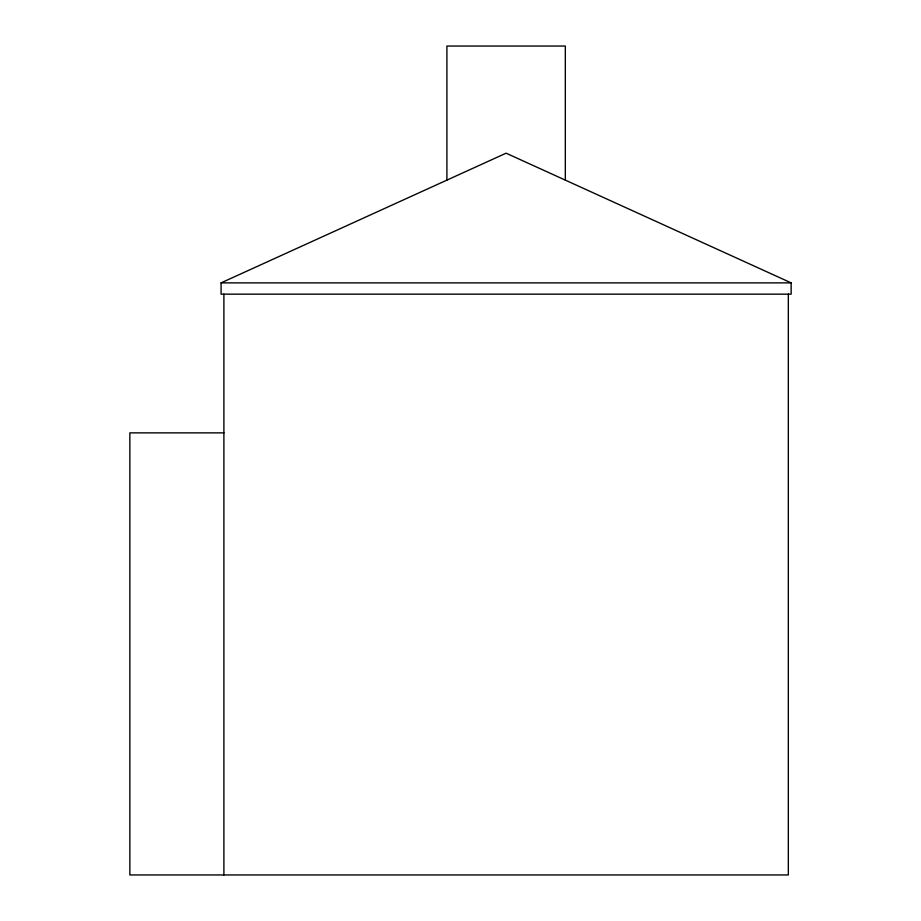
<?xml version="1.0" encoding="UTF-8"?>
<svg xmlns="http://www.w3.org/2000/svg" width="921" height="921" viewBox="0 0 921 921"><rect width="100%" height="100%" fill="white"/><g stroke="black" fill="none" stroke-linecap="round" stroke-linejoin="round"><path stroke-width="1.38" d="M221.075 282.874L506.113 153.185L791.151 282.874L791.151 294.156L221.075 294.156L221.075 282.874L791.151 282.874M223.895 432.87L129.849 432.87L129.849 874.95L788.33 874.95L788.33 294.156M565.321 180.125L565.321 46.05L446.904 46.05L446.904 180.125M223.895 294.156L223.895 874.95"/></g></svg>
